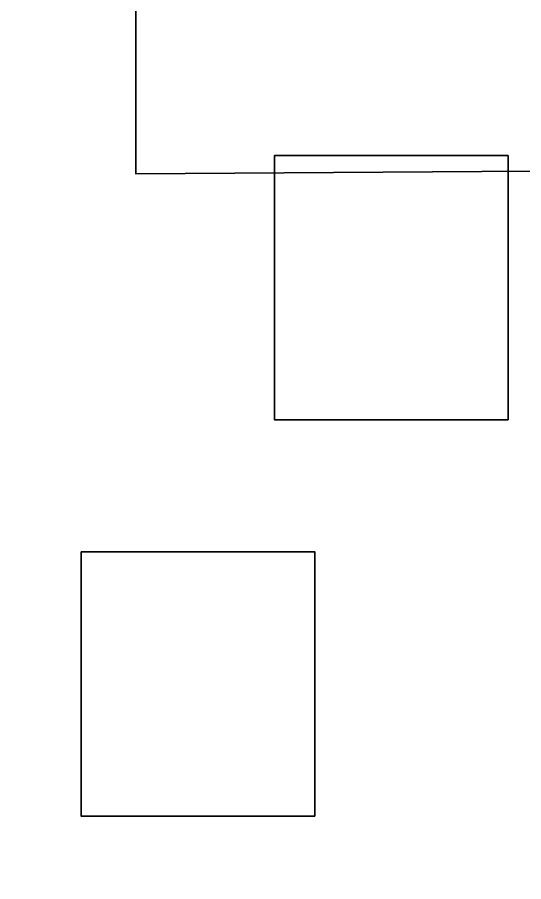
# Model space of a CAD drawing. Header units: inches. Extents: x 30 to 186, y 60 to 220.
# Drawn here: x 136.57 to 160.19, y 100.04 to 140.34 of the extents above; entities that cross this region are included whole.
import ezdxf

# ---------------------------------------------------------------- set-up
doc = ezdxf.new("R2010")
doc.units = ezdxf.units.IN
doc.header["$MEASUREMENT"] = 0
doc.layers.add('racks', color=7, linetype='Continuous')
doc.layers.add('walls', color=7, linetype='Continuous')

# ---------------------------------------------------------------- blocks, each defined once
blk = doc.blocks.new('block 2')
at = {"layer": 'walls', "color": 7, "lineweight": 35, "true_color": 0xffffff}
blk.add_lwpolyline([(78.329, 199.14), (78.329, 192.053), (94.987, 192.053), (94.987, 164.925), (78.329, 164.925), (78.329, 133.037), (29.783, 133.037), (29.783, 59.742), (71.531, 59.742), (85.278, 59.742), (85.278, 75.195), (126.871, 75.195), (126.871, 59.742), (186.117, 59.742), (185.891, 133.327), (142.104, 133.037), (142.104, 200.139), (124.641, 219.658), (96.249, 219.658), (78.329, 199.14)], dxfattribs=at)
blk = doc.blocks.new('block 40')
at = {"layer": 'racks', "color": 250, "lineweight": 35, "true_color": 0x221e1f}
blk.add_lwpolyline([(150.455, 103.09), (139.557, 103.09), (139.557, 115.41), (150.455, 115.41), (150.455, 103.09)], dxfattribs=at)
blk = doc.blocks.new('block 39')
at = {"layer": 'racks'}
blk.add_blockref('block 40', (0, 0), dxfattribs=at)
blk = doc.blocks.new('block 38')
at = {"layer": 'racks'}
blk.add_blockref('block 39', (0, 0), dxfattribs=at)
blk = doc.blocks.new('block 37')
at = {"layer": 'racks'}
blk.add_blockref('block 38', (0, 0), dxfattribs=at)
blk = doc.blocks.new('block 44')
at = {"layer": 'racks', "color": 250, "lineweight": 35, "true_color": 0x221e1f}
blk.add_lwpolyline([(159.459, 121.571), (148.561, 121.571), (148.561, 133.891), (159.459, 133.891), (159.459, 121.571)], dxfattribs=at)
blk = doc.blocks.new('block 43')
at = {"layer": 'racks'}
blk.add_blockref('block 44', (0, 0), dxfattribs=at)
blk = doc.blocks.new('block 42')
at = {"layer": 'racks'}
blk.add_blockref('block 43', (0, 0), dxfattribs=at)
blk = doc.blocks.new('block 41')
at = {"layer": 'racks'}
blk.add_blockref('block 42', (0, 0), dxfattribs=at)

msp = doc.modelspace()

# ---------------------------------------------------------------- block references
at = {"layer": 'racks'}
for name in ['block 41', 'block 37']:
    msp.add_blockref(name, (0, 0), dxfattribs=at)
at = {"layer": 'walls'}
msp.add_blockref('block 2', (0, 0), dxfattribs=at)

doc.saveas('drawing.dxf')
